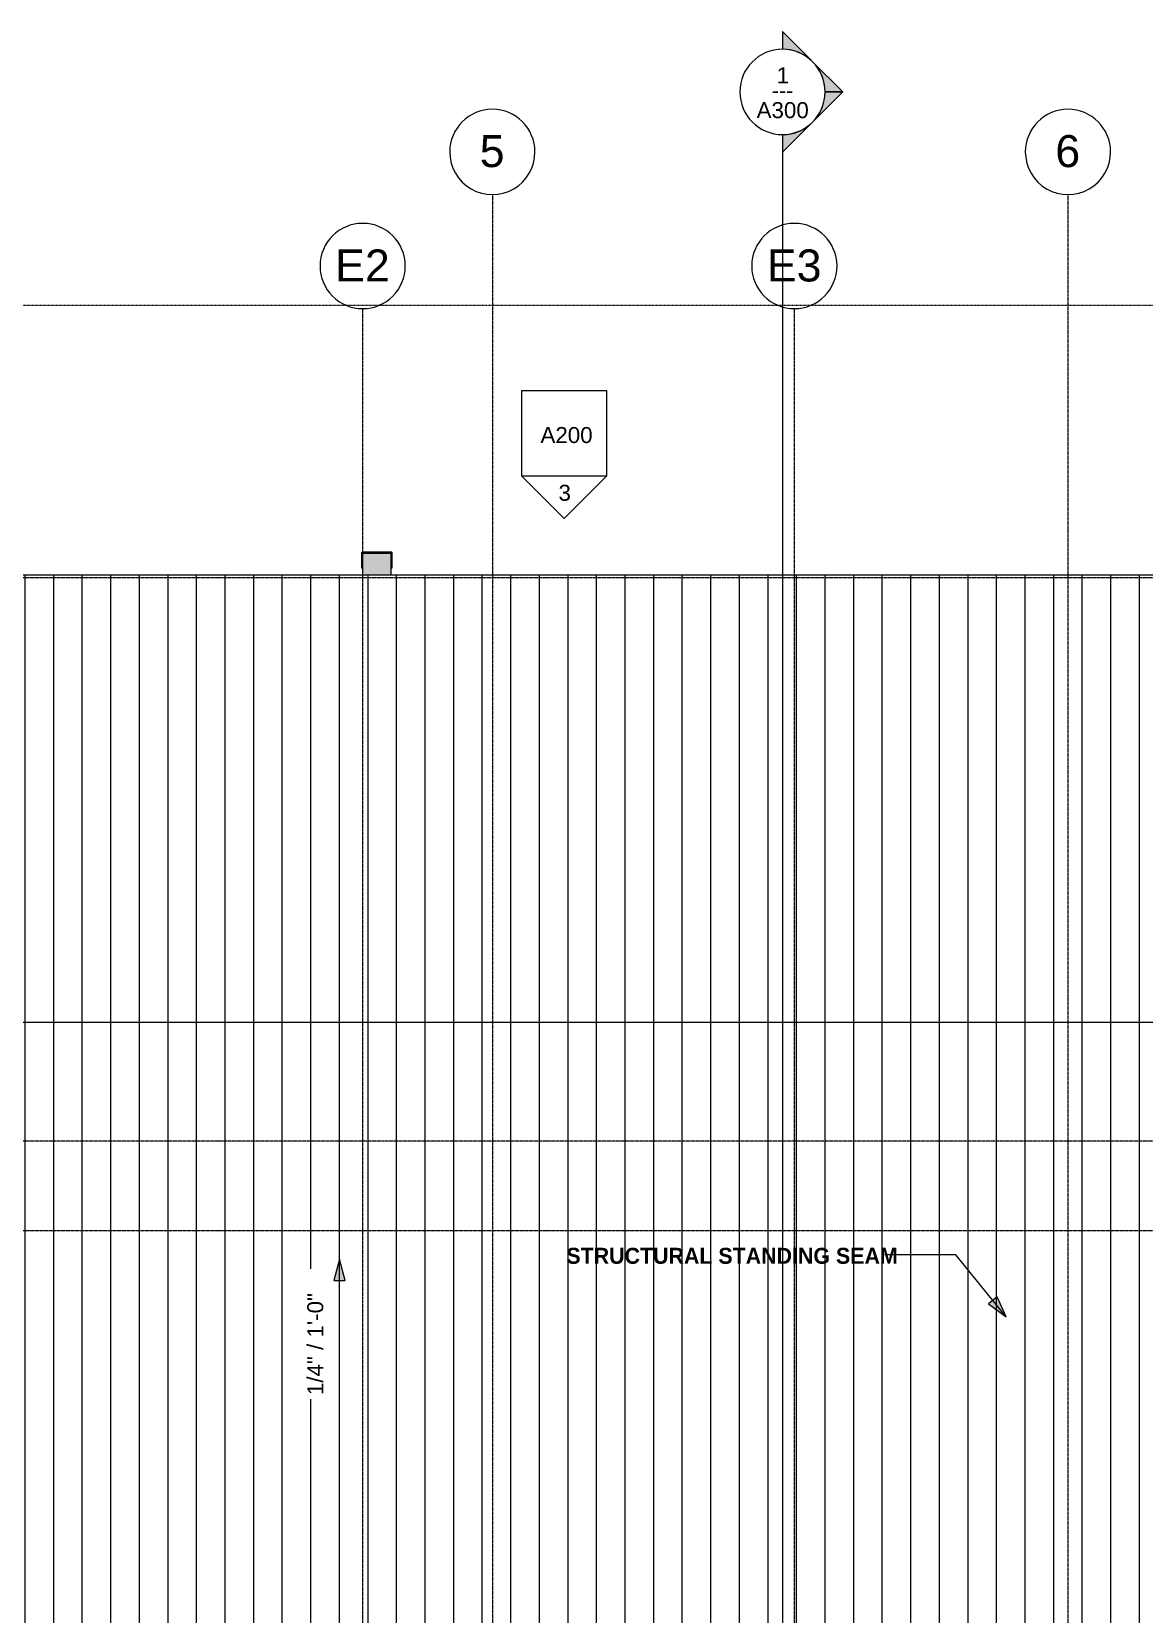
# Model space of a CAD drawing. Header units: inches. Extents: x -4141 to -1335, y 10291 to 12101.
# Drawn here: x -2972 to -2345, y 11191 to 12081 of the extents above; entities that cross this region are included whole.
import ezdxf

# ---------------------------------------------------------------- set-up
doc = ezdxf.new("R2010")
doc.units = ezdxf.units.IN
doc.header["$MEASUREMENT"] = 0
doc.linetypes.add('Aligning Line 1_8_', pattern=[0.25, 0.125, -0.125])
doc.linetypes.add('Grid Line 1_2_', pattern=[0.875, 0.5, -0.125, 0.125, -0.125])
for name, color, linetype, lineweight in [('A-ROOF', 132, 'Continuous', 13), ('A-ROOF-PATT', 132, 'Continuous', 9), ('E-LITE-EQPM', 33, 'Continuous', 9), ('G-ANNO-DIMS', 111, 'Continuous', 9), ('G-ANNO-SYMB', 111, 'Aligning Line 1_8_', 9), ('G-ANNO-TEXT', 231, 'Continuous', 9), ('S-GRID', 1, 'Continuous', 9), ('S-GRID-IDEN', 1, 'Continuous', 9)]:
    doc.layers.add(name, color=color, linetype=linetype, lineweight=lineweight)
doc.styles.add('Arial', font='arial.ttf', dxfattribs={"height": 18})
doc.styles.add('Arial_1', font='arial.ttf', dxfattribs={"height": 9})
doc.styles.add('Century Gothic_1', font='', dxfattribs={"height": 9})
doc.styles.add('Century Gothic_B', font='', dxfattribs={"height": 9})
doc.styles.get('Century Gothic_1').set_extended_font_data('Century Gothic')
doc.styles.get('Century Gothic_B').set_extended_font_data('Century Gothic', bold=True)

# ---------------------------------------------------------------- blocks, each defined once
blk = doc.blocks.new('Pathway_Cooper_Streetworks_WKP_Pak_Glass - Pathway_Cooper_Streetworks_WKP_Pak_Glass-1556231-FLOOR PLAN - ROOF PLAN')
at = {"layer": 'E-LITE-EQPM'}
for points in [[(-2784.58, 11788.07), (-2768.83, 11788.07), (-2768.83, 11788.43), (-2785.58, 11788.43), (-2785.58, 11788.07), (-2785.08, 11788.07)], [(-2768.83, 11779.32), (-2768.83, 11788.07), (-2785.58, 11788.07), (-2785.58, 11779.32), (-2785.08, 11779.33), (-2785.1, 11779.48), (-2785.15, 11779.48), (-2785.15, 11787.78), (-2769.26, 11787.78), (-2769.3, 11779.48), (-2769.33, 11779.48), (-2769.33, 11779.32), (-2769.02, 11779.32)], [(-2785.08, 11787.65), (-2785.08, 11787.74), (-2769.33, 11787.73), (-2769.33, 11787.65), (-2769.26, 11787.65), (-2769.26, 11787.78), (-2785.15, 11787.78), (-2785.15, 11787.65)], [(-2785.08, 11775.39), (-2769.33, 11775.39), (-2769.33, 11787.74), (-2785.08, 11787.74), (-2785.08, 11779.53)]]:
    blk.add_hatch(color=10, dxfattribs=at).paths.add_polyline_path(points, flags=0)
h = blk.add_hatch(color=10, dxfattribs=at)
h.paths.add_polyline_path([(-2785.08, 11779.48), (-2785.08, 11787.65), (-2785.15, 11787.65), (-2785.1, 11779.48)], flags=0)
h.paths.add_polyline_path([(-2769.33, 11779.48), (-2769.26, 11779.48), (-2769.26, 11787.65), (-2769.33, 11787.65), (-2769.33, 11779.53)], flags=0)
at = {"layer": 'E-LITE-EQPM', "color": 8}
for p, q in [((-2785.58, 11788.07), (-2785.58, 11788.43)), ((-2768.83, 11788.43), (-2785.58, 11788.43)), ((-2785.58, 11779.32), (-2785.58, 11788.07)), ((-2768.83, 11788.07), (-2785.58, 11788.07)), ((-2785.15, 11787.65), (-2785.15, 11787.78)), ((-2769.26, 11787.78), (-2785.15, 11787.78)), ((-2785.15, 11779.48), (-2785.15, 11787.65)), ((-2785.08, 11787.65), (-2785.15, 11787.65)), ((-2785.08, 11775.39), (-2785.08, 11787.74)), ((-2769.33, 11787.74), (-2785.08, 11787.74)), ((-2769.33, 11787.74), (-2769.33, 11775.39)), ((-2769.26, 11787.65), (-2769.33, 11787.65)), ((-2769.26, 11787.78), (-2769.26, 11787.65)), ((-2769.26, 11787.65), (-2769.26, 11779.48)), ((-2768.83, 11788.43), (-2768.83, 11788.07)), ((-2768.83, 11788.07), (-2768.83, 11779.32)), ((-2785.08, 11779.32), (-2785.58, 11779.32)), ((-2785.08, 11779.48), (-2785.15, 11779.48)), ((-2769.26, 11779.48), (-2769.33, 11779.48)), ((-2768.83, 11779.32), (-2769.33, 11779.32))]:
    blk.add_line(p, q, dxfattribs=at)
blk = doc.blocks.new('Grid - Grid Head - Circle-50561-FLOOR PLAN - ROOF PLAN')
at = {"layer": 'S-GRID-IDEN'}
for start, end in [(360, 180), (180, 360)]:
    blk.add_arc((0, 0), 0.25, start, end, dxfattribs=at)
blk = doc.blocks.new('Elevation - Detail Number-151647-FLOOR PLAN - ROOF PLAN')
at = {"layer": 'G-ANNO-SYMB', "linetype": 'Continuous'}
for p, q in [((0.25, 0.25), (-0.25, 0.25)), ((-0.25, 0.25), (-0.25, -0.25)), ((0.25, -0.25), (0.25, 0.25)), ((-0.25, -0.25), (0.25, -0.25))]:
    blk.add_line(p, q, dxfattribs=at)
blk = doc.blocks.new('Elevation - Detail Number-151370-FLOOR PLAN - ROOF PLAN')
at = {"layer": 'G-ANNO-SYMB', "linetype": 'Continuous'}
for p, q in [((0, 0.25), (-0.25, 0)), ((0.25, 0), (0, 0.25)), ((-0.25, 0), (0.25, 0))]:
    blk.add_line(p, q, dxfattribs=at)
blk = doc.blocks.new('Section - Section Head - Filled-22785-FLOOR PLAN - ROOF PLAN')
at = {"layer": 'G-ANNO-SYMB', "linetype": 'Continuous'}
h = blk.add_hatch(color=256, dxfattribs=at)
edge = h.paths.add_edge_path(flags=0)
edge.add_line((-0.4268, 0.1768), (-0.25, 0.3536))
edge.add_line((-0.25, 0.3536), (-0.25, 0.25))
edge.add_arc((-0.25, 0), 0.25, 90, 135)
h = blk.add_hatch(color=256, dxfattribs=at)
edge = h.paths.add_edge_path(flags=0)
edge.add_arc((-0.25, 0), 0.25, 45, 90)
edge.add_line((-0.25, 0.25), (-0.25, 0.3536))
edge.add_line((-0.25, 0.3536), (-0.0732, 0.1768))
h = blk.add_hatch(color=256, dxfattribs=at)
edge = h.paths.add_edge_path(flags=0)
edge.add_arc((-0.25, 0), 0.2503, 137.9216, 180)
edge.add_line((-0.5003, 0), (-0.6036, 0))
edge.add_line((-0.6036, 0), (-0.4358, 0.1678))
h = blk.add_hatch(color=256, dxfattribs=at)
edge = h.paths.add_edge_path(flags=0)
edge.add_line((-0.0642, 0.1678), (0.1036, 0))
edge.add_line((0.1036, 0), (0.0003, 0))
edge.add_arc((-0.25, 0), 0.2503, 0, 42.0784)
for p, q in [((-0.25, 0.3536), (-0.4268, 0.1768)), ((-0.25, 0.25), (-0.25, 0.3536)), ((-0.0732, 0.1768), (-0.25, 0.3536)), ((-0.25, 0.3536), (-0.25, 0.25)), ((-0.4358, 0.1678), (-0.6036, 0)), ((0.1036, 0), (-0.0642, 0.1678)), ((-0.6036, 0), (-0.5003, 0)), ((0.0003, 0), (0.1036, 0))]:
    blk.add_line(p, q, dxfattribs=at)
for centre, radius, start, end in [((-0.2503, 0), 0.25, 360, 180), ((-0.25, 0), 0.25, 90, 135), ((-0.25, 0), 0.25, 45, 90), ((-0.25, 0), 0.2503, 137.9216, 180), ((-0.25, 0), 0.2503, 0, 42.0784), ((-0.2503, 0), 0.25, 180, 360)]:
    blk.add_arc(centre, radius, start, end, dxfattribs=at)

msp = doc.modelspace()

# ---------------------------------------------------------------- hatches: boundary and pattern name
at = {"layer": 'A-ROOF-PATT'}
h = msp.add_hatch(dxfattribs=at)
h.set_pattern_fill('FP_1', color=9, style=0, pattern_type=2)
h.set_pattern_definition([(270, (0, 9.729), (16.082, 1e-15), [])])
h.paths.add_polyline_path([(-2143.44, 10816.4), (-1585.45, 10816.4), (-1585.45, 11775.39), (-3105.45, 11775.39), (-3105.45, 11458.9), (-3569.2, 11458.9), (-3569.2, 11072.4), (-3360.2, 11072.4), (-3360.2, 10816.4), (-2807.29, 10816.4)], flags=0)
h.paths.add_polyline_path([(-1739.78, 11068.15), (-1799.2, 11068.15), (-1799.2, 11113.93), (-1739.78, 11113.93)], flags=0)
h.paths.add_polyline_path([(-1770.03, 11221.9), (-1799.2, 11221.9), (-1799.2, 11267.68), (-1739.78, 11267.68), (-1739.78, 11221.9)], flags=0)
h.paths.add_polyline_path([(-1790.77, 11375.68), (-1799.2, 11375.68), (-1799.2, 11421.46), (-1739.78, 11421.46), (-1739.78, 11375.68), (-1770.03, 11375.68)], flags=0)
h.paths.add_polyline_path([(-3028.2, 11458.9), (-3028.2, 11506.77), (-3017.58, 11506.77), (-3017.58, 11458.9)], flags=0)
at = {"layer": 'G-ANNO-TEXT'}
msp.add_hatch(color=256, dxfattribs=at).paths.add_polyline_path([(-2422.94, 11358.08), (-2428.03, 11369.42), (-2433.02, 11365.36)], flags=0)

# ---------------------------------------------------------------- linework, layer by layer
at = {"layer": 'A-ROOF', "color": 8, "lineweight": 9}
msp.add_line((-1585.45, 11775.39), (-3105.45, 11775.39), dxfattribs=at)
at = {"layer": 'G-ANNO-DIMS'}
for p in [(-2795.06, 11378.61), (-2798.27, 11294.61)]:
    msp.add_line(p, (-2798.27, 11390.61), dxfattribs=at)
at = {"layer": 'G-ANNO-SYMB', "linetype": 'Continuous'}
for p, q in [((-2548.89, 12023.39), (-2548.89, 10305.73)), ((-4008.43, 11523.98), (-1530.35, 11523.98))]:
    msp.add_line(p, q, dxfattribs=at)
at = {"layer": 'G-ANNO-SYMB'}
msp.add_line((-1479.59, 11927.29), (-4124.14, 11927.29), dxfattribs=at)
at = {"layer": 'G-ANNO-TEXT'}
for p, q in [((-2451.31, 11392.92), (-2491.54, 11392.92)), ((-2422.94, 11358.08), (-2451.31, 11392.92)), ((-2428.03, 11369.42), (-2433.02, 11365.36)), ((-2433.02, 11365.36), (-2422.94, 11358.08)), ((-2422.94, 11358.08), (-2428.03, 11369.42))]:
    msp.add_line(p, q, dxfattribs=at)
at = {"layer": 'S-GRID', "linetype": 'Grid Line 1_2_'}
for p, q in [((-2712.2, 11989.63), (-2712.2, 10769.7)), ((-2388.2, 11989.63), (-2388.2, 10769.7)), ((-2785.2, 10455.55), (-2785.2, 11925.46)), ((-2542.2, 10455.55), (-2542.2, 11925.46)), ((-1382.88, 11773.9), (-3750.49, 11773.9)), ((-1382.88, 11456.9), (-3750.49, 11456.9)), ((-1382.88, 11406.4), (-3886.22, 11406.4))]:
    msp.add_line(p, q, dxfattribs=at)

# ---------------------------------------------------------------- block references
at = {"layer": 'E-LITE-EQPM', "color": 8}
msp.add_blockref('Pathway_Cooper_Streetworks_WKP_Pak_Glass - Pathway_Cooper_Streetworks_WKP_Pak_Glass-1556231-FLOOR PLAN - ROOF PLAN', (0, 0), dxfattribs=at)
at = {"layer": 'G-ANNO-SYMB', "linetype": 'Continuous', "xscale": 95.99999999999994, "yscale": 95.99999999999994, "zscale": 95.99999999999994, "rotation": 269.9999999999996}
msp.add_blockref('Section - Section Head - Filled-22785-FLOOR PLAN - ROOF PLAN', (-2548.89, 12023.39), dxfattribs=at)
at = {"layer": 'G-ANNO-SYMB', "linetype": 'Continuous', "xscale": 95.99999999999994, "yscale": 95.99999999999994, "zscale": 95.99999999999994}
msp.add_blockref('Elevation - Detail Number-151647-FLOOR PLAN - ROOF PLAN', (-2671.85, 11855.27), dxfattribs=at)
at = {"layer": 'G-ANNO-SYMB', "linetype": 'Continuous', "extrusion": (0, 0, -1), "xscale": 95.99999999999994, "yscale": 95.99999999999994, "zscale": 95.99999999999994, "rotation": 180}
msp.add_blockref('Elevation - Detail Number-151370-FLOOR PLAN - ROOF PLAN', (2671.85, 11831.27), dxfattribs=at)
at = {"layer": 'S-GRID-IDEN', "xscale": 95.99999999999994, "yscale": 95.99999999999994, "zscale": 95.99999999999994, "rotation": 180}
for p in [(-2712.2, 12013.63), (-2388.2, 12013.63)]:
    msp.add_blockref('Grid - Grid Head - Circle-50561-FLOOR PLAN - ROOF PLAN', p, dxfattribs=at)
at = {"layer": 'S-GRID-IDEN', "xscale": 95.99999999999994, "yscale": 95.99999999999994, "zscale": 95.99999999999994}
for p in [(-2785.2, 11949.46), (-2542.2, 11949.46)]:
    msp.add_blockref('Grid - Grid Head - Circle-50561-FLOOR PLAN - ROOF PLAN', p, dxfattribs=at)

# ---------------------------------------------------------------- texts
at = {"layer": 'G-ANNO-SYMB', "linetype": 'Continuous', "char_height": 9, "attachment_point": 1}
for s, insert, width, style in [('1', (-2552.21, 12061.3), 8.484, 'Arial_1'), ('---', (-2554.86, 12052.79), 15.453, 'Century Gothic_1'), ('A300', (-2563.46, 12041.66), 35.754, 'Arial_1'), ('A200', (-2685.12, 11858.82), 35.754, 'Arial_1'), ('3', (-2674.96, 11826.32), 8.484, 'Arial_1')]:
    msp.add_mtext(s, dxfattribs=dict(at, insert=insert, width=width, style=style))
at = {"layer": 'G-ANNO-TEXT', "insert": (-2670.54, 11396.92), "char_height": 9, "width": 216.948, "attachment_point": 1, "style": 'Century Gothic_B'}
msp.add_mtext('STRUCTURAL STANDING SEAM', dxfattribs=at)
at = {"layer": 'S-GRID-IDEN', "char_height": 18, "attachment_point": 1, "style": 'Arial'}
for s, insert, width in [('5', (-2719.32, 12023.11), 16.968), ('6', (-2395.32, 12023.11), 16.968), ('E2', (-2800.7, 11958.75), 37.269), ('E3', (-2557.7, 11958.75), 37.269)]:
    msp.add_mtext(s, dxfattribs=dict(at, insert=insert, width=width))

# ---------------------------------------------------------------- next in the draw order: texts
at = {"layer": 'G-ANNO-DIMS', "insert": (-2816.38, 11314.01), "char_height": 9, "width": 68.6462, "attachment_point": 1, "rotation": 90, "line_spacing_factor": 0.941778, "style": 'Arial_1', "bg_fill": 3, "box_fill_scale": 1.25, "bg_fill_color": 256, "bg_fill_true_color": 13158600, "bg_fill_transparency": 0}
msp.add_mtext('1/4" / 1\'-0"', dxfattribs=at)

# ---------------------------------------------------------------- next in the draw order: hatches: boundary and pattern name
at = {"layer": 'G-ANNO-DIMS'}
msp.add_hatch(color=256, dxfattribs=at).paths.add_polyline_path([(-2798.27, 11390.61), (-2801.49, 11378.61), (-2795.06, 11378.61)], flags=0)

# ---------------------------------------------------------------- next in the draw order: linework, layer by layer
for p, q in [((-2798.27, 11390.61), (-2801.49, 11378.61)), ((-2801.49, 11378.61), (-2795.06, 11378.61))]:
    msp.add_line(p, q, dxfattribs=at)

doc.saveas('drawing.dxf')
